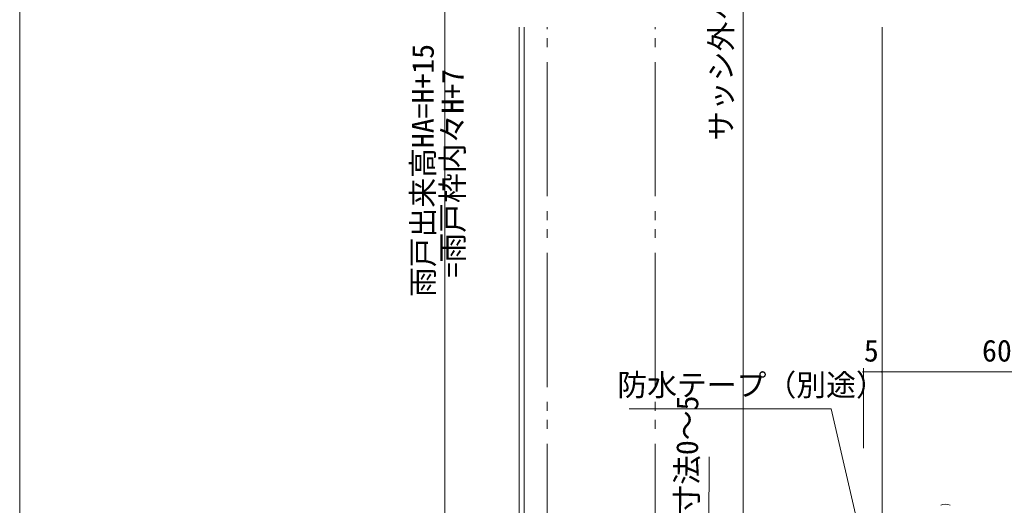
# Model space of a CAD drawing. Units: millimetres, scale not verified. Extents: x -1188 to -148, y -840 to 760.
# Drawn here: x -1188 to -923.9, y 15.4 to 145.7 of the extents above; entities that cross this region are included whole.
import ezdxf
from ezdxf.enums import TextEntityAlignment as Align

# ---------------------------------------------------------------- set-up
doc = ezdxf.new("R2010")
doc.units = ezdxf.units.MM
doc.header["$LTSCALE"] = 4
doc.linetypes.add('DOUBLE_CHAIN2', pattern=[12.8, 9, -1, 0.6, -0.6, 0.6, -1])
for name, color, linetype, lineweight in [('0-2_YKK_ZWAK', 7, 'Continuous', 9), ('0-3_YKK_D', 6, 'Continuous', 9), ('0-4_YKK_11', 7, 'Continuous', 9), ('0-5_YKK_12', 2, 'Continuous', 9)]:
    doc.layers.add(name, color=color, linetype=linetype, lineweight=lineweight)
doc.styles.add('ＭＳ ゴシック', font='')
doc.styles.get('ＭＳ ゴシック').set_extended_font_data('MS Gothic')

msp = doc.modelspace()

# ---------------------------------------------------------------- linework, layer by layer
at = {"layer": '0-2_YKK_ZWAK'}
msp.add_line((-1188, -840), (-1188, 720), dxfattribs=at)
at = {"layer": '0-3_YKK_D'}
for p, q in [((-993.896, 278.697), (-993.896, -6.304)), ((-1073.995, 254.697), (-1073.995, -58.304)), ((-961.695, 30.696), (-961.695, 52.179)), ((-961.695, 51.179), (-956.695, 51.179)), ((-896.695, 51.179), (-956.695, 51.179)), ((-970.296, 41.24), (-1024.516, 41.24)), ((-958.263, -11.345), (-970.296, 41.24)), ((-1003.305, -10.179), (-1003.056, 28.36))]:
    msp.add_line(p, q, dxfattribs=at)
for centre, start, end in [((-961.695, 51.179), 0, 180), ((-961.695, 51.179), 180, 0), ((-956.695, 51.179), 0, 180), ((-956.695, 51.179), 0, 180), ((-956.695, 51.179), 180, 0), ((-956.695, 51.179), 180, 0)]:
    msp.add_arc(centre, 0.106, start, end, dxfattribs=at)
at = {"layer": '0-4_YKK_11'}
msp.add_arc((-939.695, 13.196), 2.5, 59.99995, 119.99992, dxfattribs=at)
at = {"layer": '0-5_YKK_12'}
for p, q in [((-1053.997, -69.394), (-1053.997, 143.696)), ((-1052.697, -69.394), (-1052.697, 143.696)), ((-956.695, -5.682), (-956.695, 143.696))]:
    msp.add_line(p, q, dxfattribs=at)
at = {"layer": '0-5_YKK_12', "linetype": 'DOUBLE_CHAIN2'}
for p, q in [((-1046.547, -55.294), (-1046.547, 143.696)), ((-1017.547, -55.294), (-1017.547, 143.696))]:
    msp.add_line(p, q, dxfattribs=at)

# ---------------------------------------------------------------- texts
at = {"layer": '0-3_YKK_D', "color": 4, "style": 'ＭＳ ゴシック'}
for s, rotation, p in [('サッシ外々寸法h', 90, (-995.17, 113.183)), ('雨戸出来高HA=H+15', 90, (-1075.163, 71.248)), ('=雨戸枠内々H+7', 90, (-1067.193, 76.499)), ('チリ寸法0～5', 89.629, (-1004.505, -3.191))]:
    msp.add_text(s, height=5.865, rotation=rotation, dxfattribs=at).set_placement(p, align=Align.BOTTOM_LEFT)
for s, p in [('5', (-961.556, 52.179)), ('60', (-929.863, 52.179)), ('防水テープ（別途）', (-1027.696, 42.971))]:
    msp.add_text(s, height=5.865, dxfattribs=at).set_placement(p, align=Align.BOTTOM_LEFT)

doc.saveas('drawing.dxf')
